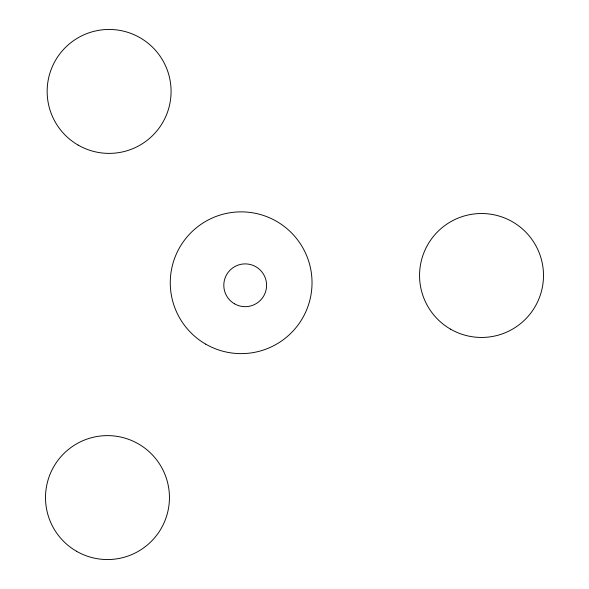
<?xml version="1.0" encoding="UTF-8"?>
<svg xmlns="http://www.w3.org/2000/svg" width="589" height="589" viewBox="0 0 589 589"><rect width="100%" height="100%" fill="white"/><g stroke="black" fill="none" stroke-linecap="round" stroke-linejoin="round"><path stroke-width="0.88" d="M234.503 303.806A21.395 21.395 0 0 0 266.589 285.282A21.395 21.395 0 0 0 234.503 266.751A21.395 21.395 0 0 0 234.503 303.806M205.708 344.131A70.886 70.886 0 0 0 312.03 282.742A70.886 70.886 0 0 0 205.708 221.354A70.886 70.886 0 0 0 205.708 344.131M450.548 329.155A61.97 61.97 0 0 0 543.5 275.483A61.97 61.97 0 0 0 450.548 221.817A61.97 61.97 0 0 0 450.548 329.155M78.131 145.085A61.97 61.97 0 0 0 171.082 91.42A61.97 61.97 0 0 0 78.131 37.755A61.97 61.97 0 0 0 78.131 145.085M76.489 551.245A61.97 61.97 0 0 0 169.441 497.58A61.97 61.97 0 0 0 76.489 443.915A61.97 61.97 0 0 0 76.489 551.245"/></g></svg>
